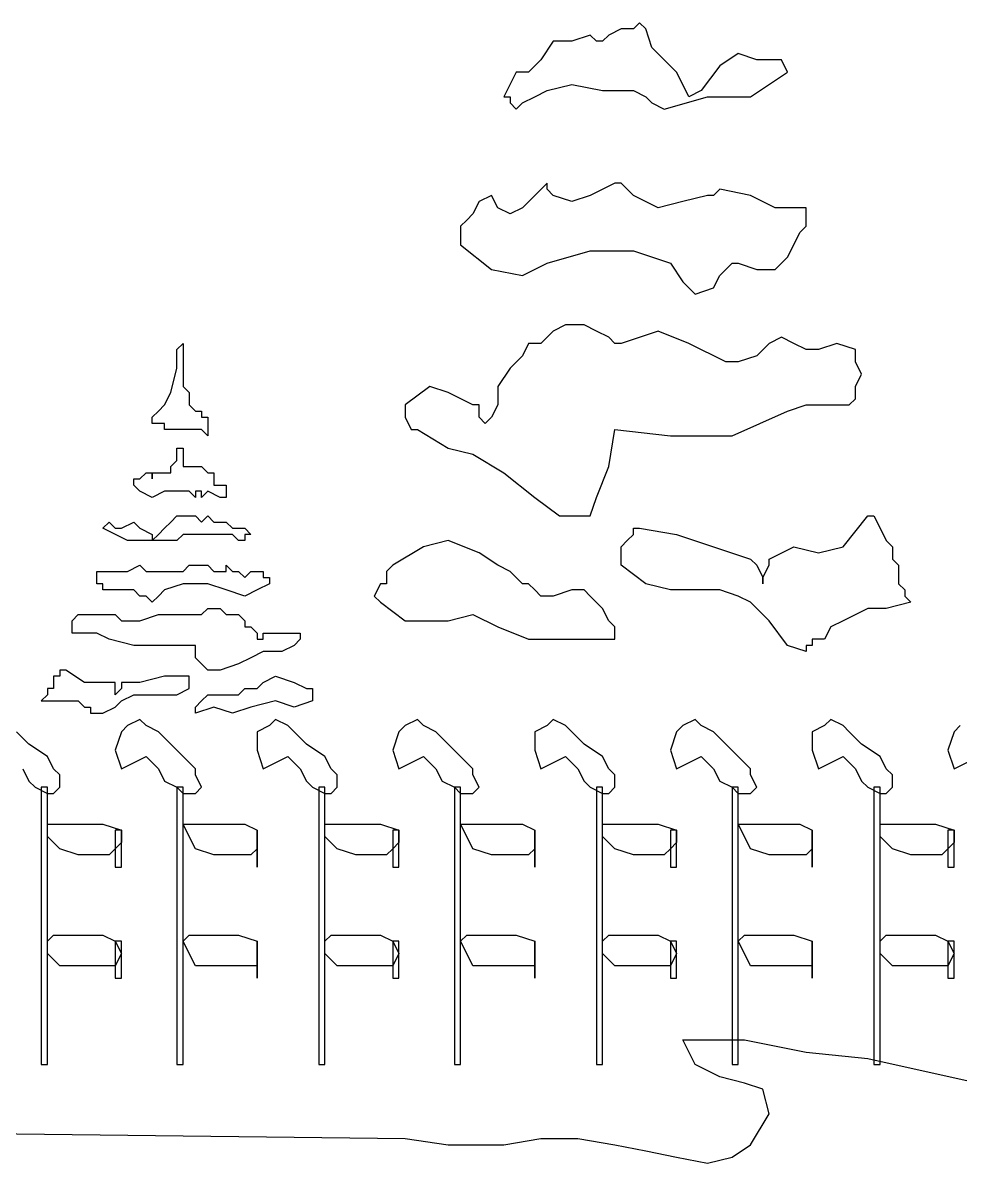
# Model space of a CAD drawing. Extents: x -95 to 513, y -317 to 40.
# Drawn here: x 230.56 to 245.16, y -22.16 to -4.38 of the extents above; entities that cross this region are included whole.
import ezdxf

# ---------------------------------------------------------------- set-up
doc = ezdxf.new("R2010")
doc.units = 0
doc.header["$MEASUREMENT"] = 0
doc.layers.get('0').update_dxf_attribs({"linetype": 'CONTINUOUS'})

msp = doc.modelspace()

# ---------------------------------------------------------------- linework, layer by layer
at = {"color": 7}
for points in [[(240.068508, -4.480387), (239.876378, -4.480387), (239.68424, -4.576452), (239.588167, -4.672525), (239.588167, -4.672525), (239.492103, -4.672525), (239.396038, -4.576452), (239.396038, -4.576452), (239.396038, -4.576452), (239.107827, -4.672525), (238.819625, -4.672525), (238.627487, -4.960727), (238.627487, -4.960727), (238.435349, -5.152865), (238.24322, -5.152865), (238.051082, -5.537132), (238.051082, -5.537132), (238.147147, -5.537132), (238.147147, -5.633205), (238.24322, -5.72927), (238.24322, -5.72927), (238.339284, -5.633205), (238.531422, -5.537132), (238.72356, -5.441067), (238.72356, -5.441067), (239.107827, -5.344994), (239.588167, -5.441067), (240.068508, -5.441067), (240.068508, -5.441067), (240.260645, -5.537132), (240.356718, -5.633205), (240.548856, -5.72927), (240.548856, -5.72927), (241.221326, -5.537132), (241.893803, -5.537132), (242.470217, -5.152865), (242.470217, -5.152865), (242.374144, -4.960727), (242.182014, -4.960727), (241.989876, -4.960727), (241.989876, -4.960727), (241.701674, -4.864654), (241.413463, -5.056792), (241.125261, -5.441067), (241.125261, -5.441067), (240.933123, -5.537132), (240.837058, -5.344994), (240.740985, -5.152865), (240.740985, -5.152865), (240.548856, -4.960727), (240.356718, -4.76859), (240.260645, -4.480387), (240.260645, -4.480387), (240.16458, -4.384314), (240.068508, -4.480387), (240.068508, -4.480387), (240.068508, -4.480387)], [(239.780305, -6.882088), (239.396038, -7.074226), (239.107827, -7.17029), (238.819625, -7.074226), (238.819625, -7.074226), (238.819625, -7.074226), (238.72356, -6.978161), (238.72356, -6.882088), (238.72356, -6.882088), (238.531422, -7.074226), (238.339284, -7.266363), (238.147147, -7.362428), (238.147147, -7.362428), (237.955009, -7.266363), (237.858944, -7.074226), (237.666807, -7.17029), (237.666807, -7.17029), (237.570742, -7.362428), (237.474669, -7.458501), (237.378604, -7.554566), (237.378604, -7.554566), (237.378604, -7.746704), (237.378604, -7.842768), (237.378604, -7.842768), (237.378604, -7.842768), (237.858944, -8.227044), (238.339284, -8.323108), (238.72356, -8.130979), (238.72356, -8.130979), (239.396038, -7.938841), (240.068508, -7.938841), (240.644921, -8.130979), (240.644921, -8.130979), (240.837058, -8.419181), (241.029196, -8.611319), (241.317399, -8.515246), (241.317399, -8.515246), (241.413463, -8.323108), (241.605601, -8.130979), (241.701674, -8.130979), (241.701674, -8.130979), (241.989876, -8.227044), (242.278079, -8.227044), (242.470217, -8.034906), (242.470217, -8.034906), (242.566281, -7.842768), (242.662354, -7.650631), (242.758419, -7.554566), (242.758419, -7.554566), (242.758419, -7.458501), (242.758419, -7.362428), (242.758419, -7.266363), (242.758419, -7.266363), (242.278079, -7.266363), (241.893803, -7.074226), (241.413463, -6.978161), (241.413463, -6.978161), (241.317399, -7.074226), (241.317399, -7.074226), (241.221326, -7.074226), (241.221326, -7.074226), (240.837058, -7.17029), (240.452783, -7.266363), (240.068508, -7.074226), (240.068508, -7.074226), (239.972443, -6.978161), (239.876378, -6.882088), (239.780305, -6.882088), (239.780305, -6.882088)], [(239.876378, -9.379862), (239.780305, -9.379862), (239.68424, -9.283797), (239.492103, -9.187724), (239.492103, -9.187724), (239.299965, -9.091659), (239.011762, -9.091659), (238.819625, -9.187724), (238.819625, -9.187724), (238.72356, -9.283797), (238.627487, -9.379862), (238.435349, -9.379862), (238.435349, -9.379862), (238.339284, -9.572), (238.147147, -9.764137), (237.955009, -10.05234), (237.955009, -10.05234), (237.955009, -10.340542), (237.858944, -10.53268), (237.762871, -10.628745), (237.762871, -10.628745), (237.666807, -10.53268), (237.666807, -10.340542), (237.570742, -10.340542), (237.570742, -10.340542), (237.186466, -10.148404), (236.898264, -10.05234), (236.513989, -10.340542), (236.513989, -10.340542), (236.513989, -10.53268), (236.610053, -10.724818), (236.706126, -10.724818), (236.706126, -10.724818), (237.186466, -11.01302), (237.570742, -11.109085), (238.051082, -11.397295), (238.051082, -11.397295), (238.531422, -11.781563), (238.915689, -12.069773), (239.396038, -12.069773), (239.396038, -12.069773), (239.492103, -11.781563), (239.68424, -11.301223), (239.780305, -10.724818), (239.780305, -10.724818), (240.644921, -10.820882), (241.605601, -10.820882), (242.470217, -10.436615), (242.470217, -10.436615), (242.758419, -10.340542), (243.142695, -10.340542), (243.430897, -10.340542), (243.430897, -10.340542), (243.526962, -10.244477), (243.526962, -10.244477), (243.526962, -10.05234), (243.526962, -10.05234), (243.623035, -9.860202), (243.526962, -9.668064), (243.526962, -9.475927), (243.526962, -9.475927), (243.238759, -9.379862), (242.950557, -9.475927), (242.758419, -9.475927), (242.758419, -9.475927), (242.566281, -9.379862), (242.374144, -9.283797), (242.182014, -9.379862), (242.182014, -9.379862), (241.989876, -9.572), (241.701674, -9.668064), (241.509536, -9.668064), (241.509536, -9.668064), (240.933123, -9.379862), (240.452783, -9.187724), (239.876378, -9.379862), (239.876378, -9.379862)], [(232.767332, -10.340542), (232.863397, -10.148404), (232.95947, -9.764137), (232.95947, -9.475927), (232.95947, -9.475927), (232.95947, -9.475927), (233.055534, -9.379862), (233.055534, -9.475927), (233.055534, -9.475927), (233.055534, -9.572), (233.055534, -9.668064), (233.055534, -9.860202), (233.055534, -9.860202), (233.055534, -9.860202), (233.055534, -9.956267), (233.055534, -10.05234), (233.055534, -10.05234), (233.151599, -10.148404), (233.151599, -10.244477), (233.151599, -10.340542), (233.151599, -10.340542), (233.247672, -10.436615), (233.343737, -10.436615), (233.343737, -10.53268), (233.343737, -10.53268), (233.43981, -10.53268), (233.43981, -10.628745), (233.43981, -10.724818), (233.43981, -10.724818), (233.43981, -10.820882), (233.43981, -10.820882), (233.343737, -10.724818), (233.343737, -10.724818), (233.343737, -10.724818), (233.247672, -10.724818), (233.151599, -10.724818), (233.151599, -10.724818), (233.151599, -10.724818), (233.151599, -10.724818), (233.151599, -10.724818), (233.151599, -10.724818), (233.055534, -10.724818), (233.055534, -10.724818), (232.95947, -10.724818), (232.95947, -10.724818), (232.95947, -10.724818), (232.863397, -10.724818), (232.863397, -10.724818), (232.863397, -10.724818), (232.863397, -10.724818), (232.767332, -10.724818), (232.767332, -10.628745), (232.767332, -10.628745), (232.671259, -10.628745), (232.575194, -10.628745), (232.575194, -10.628745), (232.575194, -10.628745), (232.575194, -10.53268), (232.671259, -10.436615), (232.767332, -10.340542), (232.767332, -10.340542)], [(232.863397, -11.301223), (232.95947, -11.205158), (232.95947, -11.109085), (232.95947, -11.01302), (232.95947, -11.01302), (233.055534, -11.01302), (233.055534, -11.109085), (233.055534, -11.205158), (233.055534, -11.205158), (233.055534, -11.301223), (233.151599, -11.301223), (233.151599, -11.301223), (233.151599, -11.301223), (233.151599, -11.301223), (233.151599, -11.301223), (233.151599, -11.301223), (233.151599, -11.301223), (233.247672, -11.301223), (233.247672, -11.301223), (233.247672, -11.301223), (233.247672, -11.301223), (233.247672, -11.301223), (233.343737, -11.301223), (233.343737, -11.301223), (233.343737, -11.301223), (233.43981, -11.397295), (233.535874, -11.397295), (233.535874, -11.49336), (233.535874, -11.49336), (233.535874, -11.49336), (233.535874, -11.589433), (233.631947, -11.589433), (233.631947, -11.589433), (233.631947, -11.589433), (233.728012, -11.589433), (233.728012, -11.685498), (233.728012, -11.685498), (233.728012, -11.685498), (233.728012, -11.685498), (233.728012, -11.781563), (233.728012, -11.781563), (233.631947, -11.781563), (233.43981, -11.685498), (233.343737, -11.781563), (233.343737, -11.781563), (233.343737, -11.781563), (233.343737, -11.781563), (233.343737, -11.685498), (233.343737, -11.685498), (233.247672, -11.685498), (233.247672, -11.781563), (233.247672, -11.781563), (233.247672, -11.781563), (233.151599, -11.685498), (233.055534, -11.685498), (233.055534, -11.685498), (233.055534, -11.685498), (232.95947, -11.685498), (232.95947, -11.685498), (232.863397, -11.685498), (232.863397, -11.685498), (232.863397, -11.685498), (232.767332, -11.685498), (232.767332, -11.685498), (232.767332, -11.685498), (232.575194, -11.781563), (232.383056, -11.685498), (232.286992, -11.589433), (232.286992, -11.589433), (232.286992, -11.589433), (232.286992, -11.589433), (232.286992, -11.49336), (232.286992, -11.49336), (232.383056, -11.49336), (232.383056, -11.49336), (232.479129, -11.397295), (232.479129, -11.397295), (232.575194, -11.397295), (232.575194, -11.49336), (232.575194, -11.49336), (232.575194, -11.49336), (232.575194, -11.397295), (232.671259, -11.397295), (232.671259, -11.397295), (232.671259, -11.397295), (232.767332, -11.397295), (232.863397, -11.397295), (232.863397, -11.301223), (232.863397, -11.301223)], [(233.055534, -12.069773), (233.151599, -12.069773), (233.247672, -12.069773), (233.343737, -12.165838), (233.343737, -12.165838), (233.343737, -12.165838), (233.43981, -12.069773), (233.43981, -12.069773), (233.43981, -12.069773), (233.535874, -12.165838), (233.728012, -12.165838), (233.824077, -12.261911), (233.824077, -12.261911), (233.92015, -12.261911), (234.016215, -12.261911), (234.112288, -12.357976), (234.112288, -12.357976), (234.016215, -12.357976), (234.016215, -12.454041), (234.016215, -12.454041), (234.016215, -12.454041), (233.92015, -12.454041), (233.824077, -12.357976), (233.728012, -12.357976), (233.728012, -12.357976), (233.535874, -12.357976), (233.343737, -12.357976), (233.055534, -12.357976), (233.055534, -12.357976), (232.95947, -12.454041), (232.863397, -12.454041), (232.863397, -12.454041), (232.863397, -12.454041), (232.479129, -12.454041), (232.190919, -12.454041), (231.806651, -12.261911), (231.806651, -12.261911), (231.902716, -12.165838), (231.998781, -12.261911), (232.094854, -12.261911), (232.094854, -12.261911), (232.286992, -12.165838), (232.383056, -12.261911), (232.575194, -12.357976), (232.575194, -12.357976), (232.575194, -12.454041), (232.671259, -12.357976), (232.767332, -12.261911), (232.767332, -12.261911), (232.863397, -12.165838), (232.863397, -12.165838), (232.95947, -12.069773), (232.95947, -12.069773), (233.055534, -12.069773), (233.055534, -12.069773), (233.055534, -12.069773), (233.055534, -12.069773)], [(239.972443, -12.454041), (240.068508, -12.357976), (240.068508, -12.261911), (240.16458, -12.261911), (240.16458, -12.261911), (240.740985, -12.357976), (241.317399, -12.550114), (241.893803, -12.742251), (241.893803, -12.742251), (241.989876, -12.838316), (242.085941, -13.030454), (242.085941, -13.126519), (242.085941, -13.126519), (242.085941, -13.030454), (242.182014, -12.838316), (242.182014, -12.742251), (242.182014, -12.742251), (242.566281, -12.550114), (242.950557, -12.646178), (243.334832, -12.550114), (243.719099, -12.069773), (243.719099, -12.069773), (243.815172, -12.069773), (243.911237, -12.261911), (244.00731, -12.454041), (244.00731, -12.454041), (244.103375, -12.550114), (244.103375, -12.742251), (244.19944, -12.838316), (244.19944, -12.838316), (244.19944, -12.934381), (244.19944, -13.030454), (244.19944, -13.126519), (244.19944, -13.126519), (244.295513, -13.222591), (244.295513, -13.318656), (244.391577, -13.414729), (244.391577, -13.414729), (244.00731, -13.510794), (243.719099, -13.510794), (243.334832, -13.702932), (243.334832, -13.702932), (243.142695, -13.798996), (243.046622, -13.991134), (242.854492, -13.991134), (242.854492, -13.991134), (242.854492, -14.087199), (242.758419, -14.087199), (242.758419, -14.183272), (242.758419, -14.183272), (242.470217, -14.087199), (242.182014, -13.702932), (241.893803, -13.414729), (241.893803, -13.414729), (241.701674, -13.318656), (241.413463, -13.222591), (241.125261, -13.222591), (241.125261, -13.222591), (240.644921, -13.222591), (240.260645, -13.126519), (239.876378, -12.838316), (239.876378, -12.838316), (239.876378, -12.550114), (239.972443, -12.454041), (239.972443, -12.454041), (239.972443, -12.454041)], [(239.299965, -13.222591), (239.107827, -13.222591), (238.819625, -13.318656), (238.627487, -13.318656), (238.627487, -13.318656), (238.531422, -13.222591), (238.435349, -13.126519), (238.339284, -13.126519), (238.339284, -13.126519), (238.147147, -12.934381), (237.955009, -12.838316), (237.666807, -12.646178), (237.666807, -12.646178), (237.186466, -12.454041), (236.802191, -12.550114), (236.321851, -12.838316), (236.321851, -12.838316), (236.225786, -12.934381), (236.225786, -13.030454), (236.225786, -13.126519), (236.225786, -13.126519), (236.129713, -13.126519), (236.129713, -13.126519), (236.129713, -13.126519), (236.129713, -13.126519), (236.033648, -13.318656), (236.129713, -13.414729), (236.129713, -13.414729), (236.129713, -13.414729), (236.513989, -13.702932), (236.898264, -13.702932), (237.186466, -13.702932), (237.570742, -13.606859), (237.955009, -13.798996), (237.955009, -13.798996), (238.435349, -13.991134), (238.819625, -13.991134), (239.299965, -13.991134), (239.780305, -13.991134), (239.780305, -13.991134), (239.780305, -13.991134), (239.780305, -13.798996), (239.68424, -13.702932), (239.68424, -13.702932), (239.588167, -13.510794), (239.396038, -13.318656), (239.299965, -13.222591), (239.299965, -13.222591)], [(233.247672, -12.838316), (233.43981, -12.838316), (233.535874, -12.934381), (233.728012, -12.934381), (233.728012, -12.934381), (233.728012, -12.838316), (233.728012, -12.838316), (233.728012, -12.838316), (233.728012, -12.838316), (233.824077, -12.934381), (233.92015, -12.934381), (234.016215, -13.030454), (234.016215, -13.030454), (234.112288, -12.934381), (234.208352, -12.934381), (234.304417, -12.934381), (234.304417, -12.934381), (234.304417, -13.030454), (234.40049, -13.030454), (234.40049, -13.030454), (234.40049, -13.030454), (234.40049, -13.126519), (234.40049, -13.126519), (234.40049, -13.126519), (234.40049, -13.126519), (234.208352, -13.222591), (234.016215, -13.318656), (233.728012, -13.222591), (233.728012, -13.222591), (233.43981, -13.126519), (233.055534, -13.126519), (232.767332, -13.222591), (232.767332, -13.222591), (232.671259, -13.318656), (232.575194, -13.414729), (232.479129, -13.318656), (232.479129, -13.318656), (232.383056, -13.318656), (232.286992, -13.222591), (232.190919, -13.222591), (232.190919, -13.222591), (232.094854, -13.222591), (231.998781, -13.222591), (231.806651, -13.222591), (231.806651, -13.222591), (231.806651, -13.126519), (231.710578, -13.126519), (231.710578, -13.030454), (231.710578, -13.030454), (231.710578, -13.030454), (231.710578, -12.934381), (231.710578, -12.934381), (231.710578, -12.934381), (231.902716, -12.934381), (232.190919, -12.934381), (232.383056, -12.838316), (232.383056, -12.838316), (232.383056, -12.838316), (232.479129, -12.934381), (232.479129, -12.934381), (232.479129, -12.934381), (232.671259, -12.934381), (232.863397, -12.934381), (233.055534, -12.934381), (233.055534, -12.934381), (233.151599, -12.838316), (233.151599, -12.838316), (233.247672, -12.838316), (233.247672, -12.838316)], [(233.151599, -13.606859), (233.247672, -13.606859), (233.247672, -13.606859), (233.343737, -13.606859), (233.343737, -13.606859), (233.43981, -13.510794), (233.631947, -13.510794), (233.728012, -13.606859), (233.728012, -13.606859), (233.728012, -13.606859), (233.824077, -13.606859), (233.92015, -13.606859), (233.92015, -13.606859), (234.016215, -13.702932), (234.016215, -13.798996), (234.112288, -13.798996), (234.112288, -13.798996), (234.208352, -13.895069), (234.208352, -13.991134), (234.208352, -13.991134), (234.208352, -13.991134), (234.304417, -13.991134), (234.304417, -13.991134), (234.304417, -13.895069), (234.304417, -13.895069), (234.496555, -13.895069), (234.688693, -13.895069), (234.88083, -13.895069), (234.88083, -13.895069), (234.88083, -13.991134), (234.784765, -14.087199), (234.784765, -14.087199), (234.784765, -14.087199), (234.592628, -14.183272), (234.304417, -14.183272), (234.112288, -14.279337), (234.112288, -14.279337), (233.92015, -14.37541), (233.631947, -14.471474), (233.43981, -14.471474), (233.43981, -14.471474), (233.343737, -14.37541), (233.247672, -14.279337), (233.247672, -14.087199), (233.247672, -14.087199), (232.767332, -14.087199), (232.286992, -14.087199), (231.902716, -13.991134), (231.902716, -13.991134), (231.710578, -13.895069), (231.518441, -13.895069), (231.326311, -13.895069), (231.326311, -13.895069), (231.326311, -13.895069), (231.326311, -13.895069), (231.326311, -13.895069), (231.326311, -13.895069), (231.326311, -13.798996), (231.326311, -13.702932), (231.326311, -13.702932), (231.326311, -13.702932), (231.422376, -13.606859), (231.614514, -13.606859), (231.710578, -13.606859), (231.710578, -13.606859), (231.806651, -13.606859), (231.902716, -13.606859), (231.998781, -13.606859), (231.998781, -13.606859), (232.094854, -13.702932), (232.190919, -13.702932), (232.383056, -13.702932), (232.383056, -13.702932), (232.671259, -13.606859), (232.863397, -13.606859), (233.151599, -13.606859), (233.151599, -13.606859)], [(233.151599, -14.567547), (233.055534, -14.567547), (233.055534, -14.567547), (233.055534, -14.567547), (233.055534, -14.567547), (232.767332, -14.567547), (232.383056, -14.663612), (232.094854, -14.663612), (232.094854, -14.663612), (232.094854, -14.759677), (232.094854, -14.759677), (231.998781, -14.85575), (231.998781, -14.85575), (231.998781, -14.759677), (231.998781, -14.759677), (231.998781, -14.663612), (231.998781, -14.663612), (231.710578, -14.663612), (231.518441, -14.663612), (231.230238, -14.471474), (231.230238, -14.471474), (231.134174, -14.471474), (231.134174, -14.567547), (231.038101, -14.567547), (231.038101, -14.567547), (231.038101, -14.663612), (231.038101, -14.663612), (231.038101, -14.759677), (231.038101, -14.759677), (230.942036, -14.759677), (230.942036, -14.759677), (230.942036, -14.85575), (230.942036, -14.85575), (230.942036, -14.85575), (230.942036, -14.85575), (230.845963, -14.951814), (230.845963, -14.951814), (231.038101, -14.951814), (231.230238, -14.951814), (231.422376, -14.951814), (231.422376, -14.951814), (231.518441, -15.047887), (231.614514, -15.047887), (231.614514, -15.143952), (231.614514, -15.143952), (231.710578, -15.143952), (231.710578, -15.143952), (231.710578, -15.143952), (231.710578, -15.143952), (231.806651, -15.143952), (231.998781, -15.047887), (232.094854, -14.951814), (232.094854, -14.951814), (232.286992, -14.85575), (232.383056, -14.85575), (232.575194, -14.85575), (232.575194, -14.85575), (232.767332, -14.85575), (232.95947, -14.85575), (233.151599, -14.759677), (233.151599, -14.759677), (233.151599, -14.663612), (233.151599, -14.663612), (233.151599, -14.567547), (233.151599, -14.567547)], [(233.43981, -14.85575), (233.535874, -14.85575), (233.728012, -14.85575), (233.824077, -14.85575), (233.824077, -14.85575), (233.824077, -14.85575), (233.92015, -14.85575), (233.92015, -14.85575), (233.92015, -14.85575), (234.016215, -14.759677), (234.208352, -14.759677), (234.304417, -14.663612), (234.304417, -14.663612), (234.496555, -14.567547), (234.784765, -14.663612), (234.976895, -14.759677), (234.976895, -14.759677), (234.976895, -14.759677), (235.072968, -14.759677), (235.072968, -14.85575), (235.072968, -14.85575), (235.072968, -14.85575), (235.072968, -14.85575), (235.072968, -14.85575), (235.072968, -14.85575), (235.072968, -14.85575), (235.072968, -14.85575), (235.072968, -14.951814), (235.072968, -14.951814), (234.784765, -15.047887), (234.496555, -14.951814), (234.112288, -15.047887), (234.112288, -15.047887), (233.824077, -15.143952), (233.535874, -15.047887), (233.247672, -15.143952), (233.247672, -15.143952), (233.247672, -15.047887), (233.247672, -15.047887), (233.247672, -15.047887), (233.247672, -15.047887), (233.343737, -14.951814), (233.43981, -14.85575), (233.43981, -14.85575), (233.43981, -14.85575)], [(232.479129, -15.81643), (232.671259, -16.008568), (232.767332, -16.200706), (232.95947, -16.29677), (232.95947, -16.29677), (233.055534, -16.392835), (233.247672, -16.392835), (233.343737, -16.29677), (233.343737, -16.29677), (233.247672, -16.104633), (233.247672, -16.008568), (233.055534, -15.81643), (233.055534, -15.81643), (232.863397, -15.624292), (232.671259, -15.432155), (232.479129, -15.33609), (232.479129, -15.33609), (232.383056, -15.240017), (232.190919, -15.33609), (232.094854, -15.432155), (232.094854, -15.432155), (231.998781, -15.720365), (232.094854, -16.008568), (232.479129, -15.81643), (232.479129, -15.81643)], [(234.688693, -15.81643), (234.88083, -16.008568), (234.976895, -16.200706), (235.072968, -16.29677), (235.072968, -16.29677), (235.265106, -16.392835), (235.36117, -16.392835), (235.457235, -16.29677), (235.457235, -16.29677), (235.457235, -16.104633), (235.36117, -16.008568), (235.265106, -15.81643), (235.265106, -15.81643), (234.976895, -15.624292), (234.784765, -15.432155), (234.688693, -15.33609), (234.688693, -15.33609), (234.496555, -15.240017), (234.40049, -15.33609), (234.208352, -15.432155), (234.208352, -15.432155), (234.208352, -15.720365), (234.304417, -16.008568), (234.688693, -15.81643), (234.688693, -15.81643)], [(236.802191, -15.81643), (236.994329, -16.008568), (237.090402, -16.200706), (237.282531, -16.29677), (237.282531, -16.29677), (237.378604, -16.392835), (237.570742, -16.392835), (237.666807, -16.29677), (237.666807, -16.29677), (237.570742, -16.104633), (237.570742, -16.008568), (237.378604, -15.81643), (237.378604, -15.81643), (237.186466, -15.624292), (236.994329, -15.432155), (236.802191, -15.33609), (236.802191, -15.33609), (236.706126, -15.240017), (236.513989, -15.33609), (236.417924, -15.432155), (236.417924, -15.432155), (236.321851, -15.720365), (236.417924, -16.008568), (236.802191, -15.81643), (236.802191, -15.81643)], [(239.011762, -15.81643), (239.2039, -16.008568), (239.299965, -16.200706), (239.396038, -16.29677), (239.396038, -16.29677), (239.588167, -16.392835), (239.68424, -16.392835), (239.780305, -16.29677), (239.780305, -16.29677), (239.780305, -16.104633), (239.68424, -16.008568), (239.588167, -15.81643), (239.588167, -15.81643), (239.299965, -15.624292), (239.107827, -15.432155), (239.011762, -15.33609), (239.011762, -15.33609), (238.819625, -15.240017), (238.72356, -15.33609), (238.531422, -15.432155), (238.531422, -15.432155), (238.531422, -15.720365), (238.627487, -16.008568), (239.011762, -15.81643), (239.011762, -15.81643)], [(241.125261, -15.81643), (241.317399, -16.008568), (241.413463, -16.200706), (241.605601, -16.29677), (241.605601, -16.29677), (241.701674, -16.392835), (241.893803, -16.392835), (241.989876, -16.29677), (241.989876, -16.29677), (241.893803, -16.104633), (241.893803, -16.008568), (241.701674, -15.81643), (241.701674, -15.81643), (241.509536, -15.624292), (241.317399, -15.432155), (241.125261, -15.33609), (241.125261, -15.33609), (241.029196, -15.240017), (240.837058, -15.33609), (240.740985, -15.432155), (240.740985, -15.432155), (240.644921, -15.720365), (240.740985, -16.008568), (241.125261, -15.81643), (241.125261, -15.81643)], [(243.334832, -15.81643), (243.526962, -16.008568), (243.623035, -16.200706), (243.719099, -16.29677), (243.719099, -16.29677), (243.911237, -16.392835), (244.00731, -16.392835), (244.103375, -16.29677), (244.103375, -16.29677), (244.103375, -16.104633), (244.00731, -16.008568), (243.911237, -15.81643), (243.911237, -15.81643), (243.623035, -15.624292), (243.430897, -15.432155), (243.334832, -15.33609), (243.334832, -15.33609), (243.142695, -15.240017), (243.046622, -15.33609), (242.854492, -15.432155), (242.854492, -15.432155), (242.854492, -15.720365), (242.950557, -16.008568), (243.334832, -15.81643), (243.334832, -15.81643)], [(230.55776, -16.008568), (230.653833, -16.200706), (230.749898, -16.29677), (230.749898, -16.29677), (230.942036, -16.392835), (231.038101, -16.392835), (231.134174, -16.29677), (231.134174, -16.29677), (231.134174, -16.104633), (231.038101, -16.008568), (230.942036, -15.81643), (230.942036, -15.81643), (230.653833, -15.624292), (230.461696, -15.432155)], [(245.160128, -15.33609), (245.064055, -15.432155), (245.064055, -15.432155), (244.96799, -15.720365), (245.064055, -16.008568), (245.448331, -15.81643)], [(230.942036, -20.61984), (230.942036, -16.29677), (230.845963, -16.29677), (230.845963, -20.61984), (230.942036, -20.61984), (230.942036, -20.61984)], [(233.055534, -20.61984), (233.055534, -16.29677), (232.95947, -16.29677), (232.95947, -20.61984), (233.055534, -20.61984), (233.055534, -20.61984)], [(235.265106, -20.61984), (235.265106, -16.29677), (235.169033, -16.29677), (235.169033, -20.61984), (235.265106, -20.61984), (235.265106, -20.61984)], [(237.378604, -20.61984), (237.378604, -16.29677), (237.282531, -16.29677), (237.282531, -20.61984), (237.378604, -20.61984), (237.378604, -20.61984)], [(239.588167, -20.61984), (239.588167, -16.29677), (239.492103, -16.29677), (239.492103, -20.61984), (239.588167, -20.61984), (239.588167, -20.61984)], [(241.701674, -20.61984), (241.701674, -16.29677), (241.605601, -16.29677), (241.605601, -20.61984), (241.701674, -20.61984), (241.701674, -20.61984)], [(243.911237, -20.61984), (243.911237, -16.29677), (243.815172, -16.29677), (243.815172, -20.61984), (243.911237, -20.61984), (243.911237, -20.61984)], [(231.038101, -16.873183), (231.422376, -16.873183), (231.806651, -16.873183), (232.094854, -16.969248), (232.094854, -16.969248), (232.094854, -17.161386), (231.998781, -17.257451), (231.902716, -17.353524), (231.902716, -17.353524), (231.710578, -17.353524), (231.422376, -17.353524), (231.134174, -17.257451), (231.134174, -17.257451), (230.942036, -17.065313), (230.942036, -16.873183), (231.038101, -16.873183), (231.038101, -16.873183)], [(233.247672, -16.873183), (233.535874, -16.873183), (234.016215, -16.873183), (234.208352, -16.969248), (234.208352, -16.969248), (234.208352, -17.161386), (234.208352, -17.257451), (234.112288, -17.353524), (234.112288, -17.353524), (233.824077, -17.353524), (233.535874, -17.353524), (233.247672, -17.257451), (233.247672, -17.257451), (233.151599, -17.065313), (233.055534, -16.873183), (233.247672, -16.873183), (233.247672, -16.873183)], [(235.36117, -16.873183), (235.745446, -16.873183), (236.129713, -16.873183), (236.417924, -16.969248), (236.417924, -16.969248), (236.417924, -17.161386), (236.321851, -17.257451), (236.225786, -17.353524), (236.225786, -17.353524), (236.033648, -17.353524), (235.745446, -17.353524), (235.457235, -17.257451), (235.457235, -17.257451), (235.265106, -17.065313), (235.265106, -16.873183), (235.36117, -16.873183), (235.36117, -16.873183)], [(237.570742, -16.873183), (237.858944, -16.873183), (238.339284, -16.873183), (238.531422, -16.969248), (238.531422, -16.969248), (238.531422, -17.161386), (238.531422, -17.257451), (238.435349, -17.353524), (238.435349, -17.353524), (238.147147, -17.353524), (237.858944, -17.353524), (237.570742, -17.257451), (237.570742, -17.257451), (237.474669, -17.065313), (237.378604, -16.873183), (237.570742, -16.873183), (237.570742, -16.873183)], [(239.68424, -16.873183), (240.068508, -16.873183), (240.452783, -16.873183), (240.740985, -16.969248), (240.740985, -16.969248), (240.740985, -17.161386), (240.644921, -17.257451), (240.548856, -17.353524), (240.548856, -17.353524), (240.356718, -17.353524), (240.068508, -17.353524), (239.780305, -17.257451), (239.780305, -17.257451), (239.588167, -17.065313), (239.588167, -16.873183), (239.68424, -16.873183), (239.68424, -16.873183)], [(241.893803, -16.873183), (242.182014, -16.873183), (242.662354, -16.873183), (242.854492, -16.969248), (242.854492, -16.969248), (242.854492, -17.161386), (242.854492, -17.257451), (242.758419, -17.353524), (242.758419, -17.353524), (242.470217, -17.353524), (242.182014, -17.353524), (241.893803, -17.257451), (241.893803, -17.257451), (241.797739, -17.065313), (241.701674, -16.873183), (241.893803, -16.873183), (241.893803, -16.873183)], [(244.00731, -16.873183), (244.391577, -16.873183), (244.775853, -16.873183), (245.064055, -16.969248), (245.064055, -16.969248), (245.064055, -17.161386), (244.96799, -17.257451), (244.871918, -17.353524), (244.871918, -17.353524), (244.67978, -17.353524), (244.391577, -17.353524), (244.103375, -17.257451), (244.103375, -17.257451), (243.911237, -17.065313), (243.911237, -16.873183), (244.00731, -16.873183), (244.00731, -16.873183)], [(231.998781, -16.969248), (231.998781, -17.545653), (232.094854, -17.545653), (232.094854, -16.969248), (231.998781, -16.969248), (231.998781, -16.969248)], [(234.208352, -16.969248), (234.208352, -17.545653), (234.208352, -17.545653), (234.208352, -16.969248), (234.208352, -16.969248), (234.208352, -16.969248)], [(236.321851, -16.969248), (236.321851, -17.545653), (236.417924, -17.545653), (236.417924, -16.969248), (236.321851, -16.969248), (236.321851, -16.969248)], [(238.531422, -16.969248), (238.531422, -17.545653), (238.531422, -17.545653), (238.531422, -16.969248), (238.531422, -16.969248), (238.531422, -16.969248)], [(240.644921, -16.969248), (240.644921, -17.545653), (240.740985, -17.545653), (240.740985, -16.969248), (240.644921, -16.969248), (240.644921, -16.969248)], [(242.854492, -16.969248), (242.854492, -17.545653), (242.854492, -17.545653), (242.854492, -16.969248), (242.854492, -16.969248), (242.854492, -16.969248)], [(244.96799, -16.969248), (244.96799, -17.545653), (245.064055, -17.545653), (245.064055, -16.969248), (244.96799, -16.969248), (244.96799, -16.969248)], [(231.038101, -18.602406), (231.422376, -18.602406), (231.806651, -18.602406), (231.998781, -18.698471), (231.998781, -18.698471), (232.094854, -18.890609), (231.998781, -19.082747), (231.902716, -19.082747), (231.902716, -19.082747), (231.710578, -19.082747), (231.326311, -19.082747), (231.134174, -19.082747), (231.134174, -19.082747), (230.942036, -18.890609), (230.942036, -18.698471), (231.038101, -18.602406), (231.038101, -18.602406)], [(233.151599, -18.602406), (233.535874, -18.602406), (233.92015, -18.602406), (234.208352, -18.698471), (234.208352, -18.698471), (234.208352, -18.890609), (234.208352, -19.082747), (234.112288, -19.082747), (234.112288, -19.082747), (233.824077, -19.082747), (233.535874, -19.082747), (233.247672, -19.082747), (233.247672, -19.082747), (233.151599, -18.890609), (233.055534, -18.698471), (233.151599, -18.602406), (233.151599, -18.602406)], [(235.36117, -18.602406), (235.745446, -18.602406), (236.129713, -18.602406), (236.321851, -18.698471), (236.321851, -18.698471), (236.417924, -18.890609), (236.321851, -19.082747), (236.225786, -19.082747), (236.225786, -19.082747), (236.033648, -19.082747), (235.649373, -19.082747), (235.457235, -19.082747), (235.457235, -19.082747), (235.265106, -18.890609), (235.265106, -18.698471), (235.36117, -18.602406), (235.36117, -18.602406)], [(237.474669, -18.602406), (237.858944, -18.602406), (238.24322, -18.602406), (238.531422, -18.698471), (238.531422, -18.698471), (238.531422, -18.890609), (238.531422, -19.082747), (238.435349, -19.082747), (238.435349, -19.082747), (238.147147, -19.082747), (237.858944, -19.082747), (237.570742, -19.082747), (237.570742, -19.082747), (237.474669, -18.890609), (237.378604, -18.698471), (237.474669, -18.602406), (237.474669, -18.602406)], [(239.68424, -18.602406), (240.068508, -18.602406), (240.452783, -18.602406), (240.644921, -18.698471), (240.644921, -18.698471), (240.740985, -18.890609), (240.644921, -19.082747), (240.548856, -19.082747), (240.548856, -19.082747), (240.356718, -19.082747), (239.972443, -19.082747), (239.780305, -19.082747), (239.780305, -19.082747), (239.588167, -18.890609), (239.588167, -18.698471), (239.68424, -18.602406), (239.68424, -18.602406)], [(241.797739, -18.602406), (242.182014, -18.602406), (242.566281, -18.602406), (242.854492, -18.698471), (242.854492, -18.698471), (242.854492, -18.890609), (242.854492, -19.082747), (242.758419, -19.082747), (242.758419, -19.082747), (242.470217, -19.082747), (242.182014, -19.082747), (241.893803, -19.082747), (241.893803, -19.082747), (241.797739, -18.890609), (241.701674, -18.698471), (241.797739, -18.602406), (241.797739, -18.602406)], [(244.00731, -18.602406), (244.391577, -18.602406), (244.775853, -18.602406), (244.96799, -18.698471), (244.96799, -18.698471), (245.064055, -18.890609), (244.96799, -19.082747), (244.871918, -19.082747), (244.871918, -19.082747), (244.67978, -19.082747), (244.295513, -19.082747), (244.103375, -19.082747), (244.103375, -19.082747), (243.911237, -18.890609), (243.911237, -18.698471), (244.00731, -18.602406), (244.00731, -18.602406)], [(231.998781, -18.698471), (231.998781, -19.274884), (232.094854, -19.274884), (232.094854, -18.698471), (231.998781, -18.698471), (231.998781, -18.698471)], [(234.208352, -18.698471), (234.208352, -19.274884), (234.208352, -19.274884), (234.208352, -18.698471), (234.208352, -18.698471), (234.208352, -18.698471)], [(236.321851, -18.698471), (236.321851, -19.274884), (236.417924, -19.274884), (236.417924, -18.698471), (236.321851, -18.698471), (236.321851, -18.698471)], [(238.531422, -18.698471), (238.531422, -19.274884), (238.531422, -19.274884), (238.531422, -18.698471), (238.531422, -18.698471), (238.531422, -18.698471)], [(240.644921, -18.698471), (240.644921, -19.274884), (240.740985, -19.274884), (240.740985, -18.698471), (240.644921, -18.698471), (240.644921, -18.698471)], [(242.854492, -18.698471), (242.854492, -19.274884), (242.854492, -19.274884), (242.854492, -18.698471), (242.854492, -18.698471), (242.854492, -18.698471)], [(244.96799, -18.698471), (244.96799, -19.274884), (245.064055, -19.274884), (245.064055, -18.698471), (244.96799, -18.698471), (244.96799, -18.698471)]]:
    msp.add_lwpolyline(points, dxfattribs=at)
at = {"color": 160}
msp.add_lwpolyline([(228.732464, -21.676585), (236.513989, -21.772658), (237.186466, -21.868723), (238.051082, -21.868723), (238.627487, -21.772658), (238.627487, -21.772658), (239.2039, -21.772658), (239.780305, -21.868723), (240.260645, -21.964796), (240.740985, -22.060861), (241.221326, -22.156925), (241.605601, -22.060861), (241.893803, -21.868723), (242.182014, -21.388383), (242.182014, -21.388383), (242.085941, -21.004107), (241.797739, -20.908043), (241.413463, -20.811978), (241.029196, -20.61984), (240.837058, -20.235565), (240.837058, -20.235565), (241.797739, -20.235565), (242.758419, -20.427702), (243.719099, -20.523767), (244.583715, -20.715905), (245.448331, -20.908043)], dxfattribs=at)

doc.saveas('drawing.dxf')
